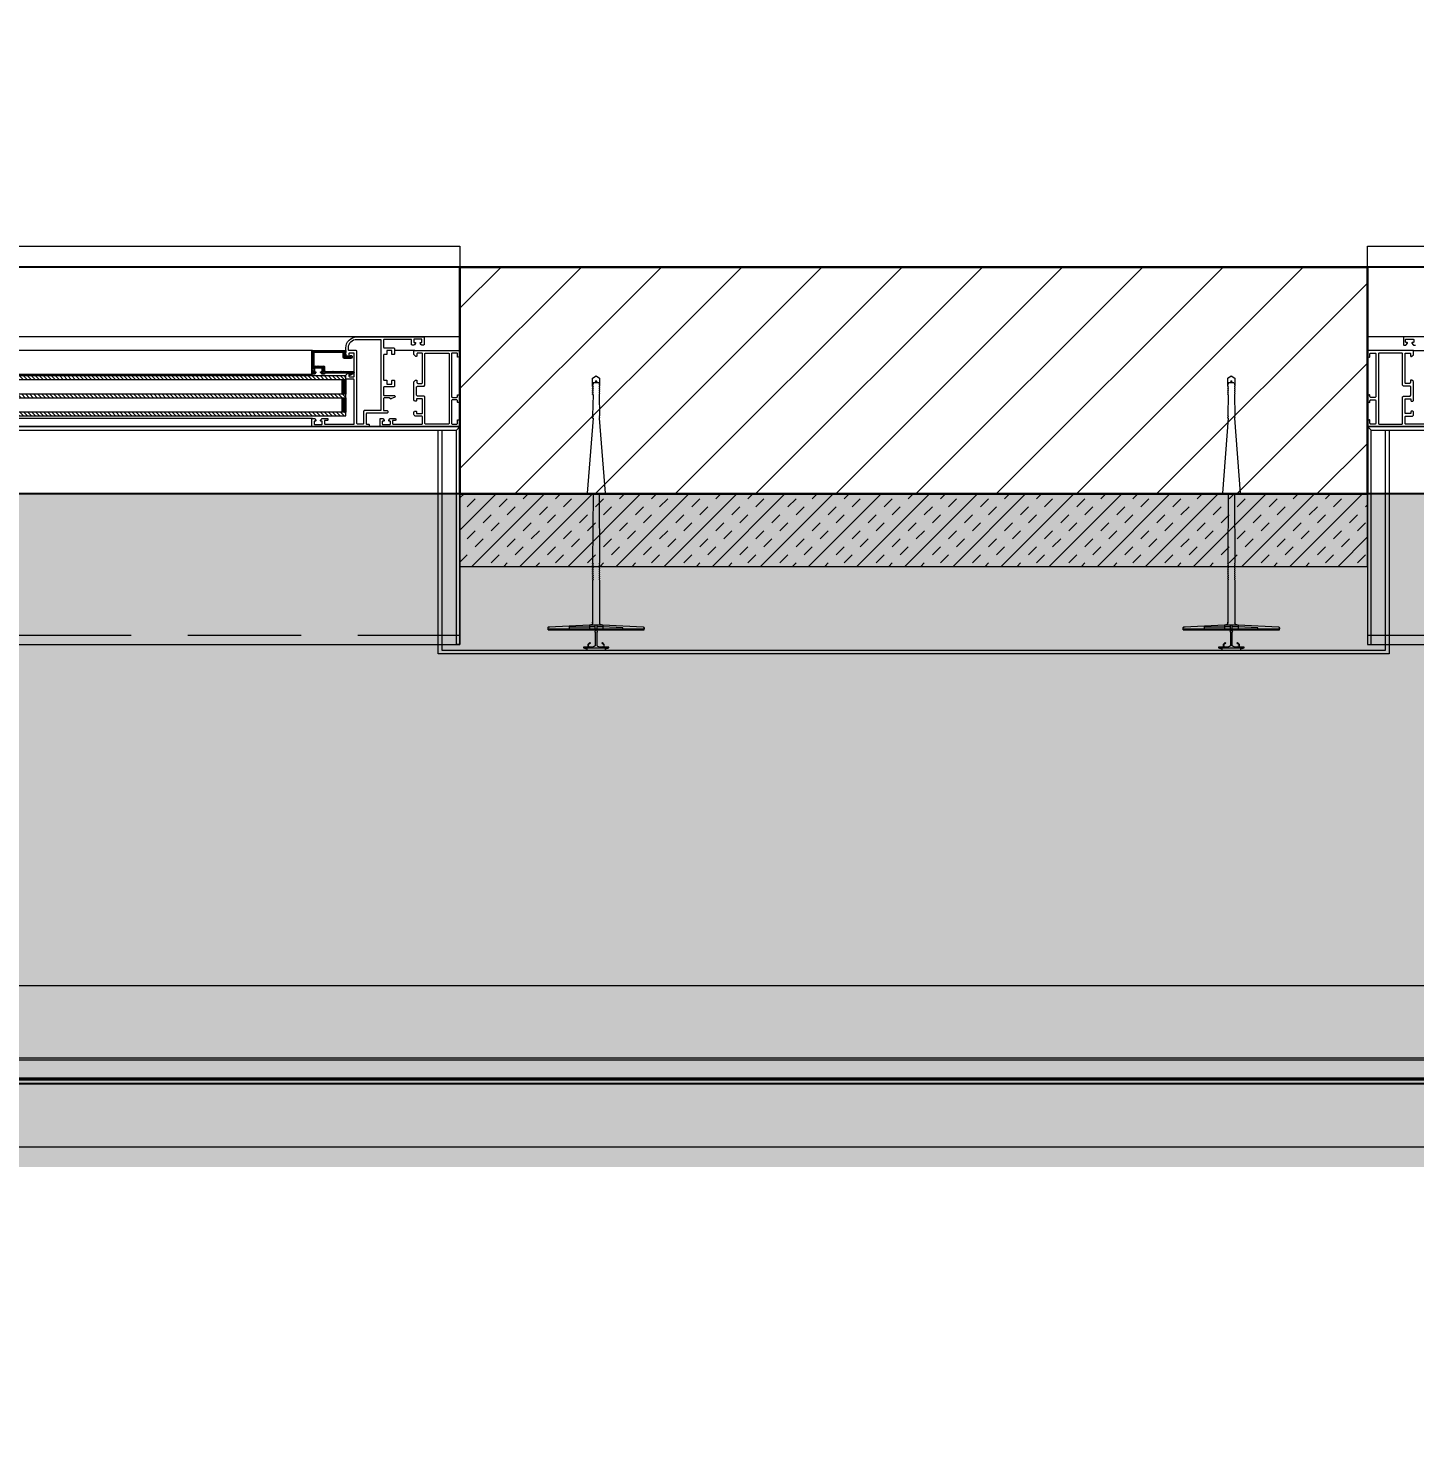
# Model space of a CAD drawing. Header units: centimetres. Extents: x 86156 to 91557, y -55119 to -48172.
# Drawn here: x 88506.2 to 88659, y -54292.6 to -54136.1 of the extents above; entities that cross this region are included whole.
import ezdxf

# ---------------------------------------------------------------- set-up
doc = ezdxf.new("R2010")
doc.units = ezdxf.units.CM
doc.header["$LTSCALE"] = 50
doc.header["$MEASUREMENT"] = 0
for name, pattern in [('AUSGEZOGEN', [0]), ('CACHE', [0.375, 0.25, -0.125]), ('CACHE2', [4.7625, 3.175, -1.5875]), ('CORNER', [20, 0, -20])]:
    doc.linetypes.add(name, pattern=pattern)
doc.layers.get('0').update_dxf_attribs({"color": 8})
for name, color, linetype, lineweight in [('BETON HACHURE', 253, 'Continuous', 13), ('ISOLATION', 252, 'Continuous', 0), ('MACONNERIE COUPE', 7, 'Continuous', 30), ('MACONNERIE HACHURE', 253, 'Continuous', 13), ('mobilimi', 8, 'Continuous', 9), ('WD_Corner', 154, 'Continuous', 5), ('WD_Dowel', 154, 'Continuous', 5), ('WD_Text_Legende', 154, 'AUSGEZOGEN', 5), ('WINDOWS', 21, 'Continuous', 5)]:
    doc.layers.add(name, color=color, linetype=linetype, lineweight=lineweight)
doc.layers.add('BORD', color=5, linetype='Continuous')
doc.layers.add('COTE 50ème', color=1, linetype='Continuous')
doc.layers.add('FMULT', color=150, linetype='Continuous', plot=False)
doc.layers.add('HYPALON', color=7, linetype='Continuous', true_color=0xffaa00)
doc.layers.add('WD_Assist1', color=6, linetype='CORNER', lineweight=0, plot=False)
doc.styles.add('RS_TXT_50', font='arial.ttf', dxfattribs={"height": 12.5})
doc.dimstyles.new('RS_50CM_LINEAIRE', dxfattribs={"dimscale": 5, "dimtxt": 12.5, "dimasz": 1.5, "dimexe": 1, "dimexo": 2.5, "dimgap": 1, "dimtad": 1, "dimdec": 1, "dimrnd": 0.5, "dimdsep": 46, "dimtxsty": 'RS_TXT_50', "dimblk1": 'ARCHTICK', "dimblk2": 'ARCHTICK', "dimsah": 1, "dimcen": 2.5, "dimdle": 1, "dimclrt": 4, "dimadec": 0, "dimazin": 2, "dimtfac": 1, "dimtdec": 1, "dimtix": 1, "dimtmove": 2, "dimatfit": 3, "dimfxl": 1, "dimtolj": 1, "dimtzin": 0, "dimarcsym": 0})

# ---------------------------------------------------------------- blocks, each defined once
blk = doc.blocks.new('DRITARE POS 2')
at = {"layer": 'WINDOWS', "transparency": 33554559}
h = blk.add_hatch(dxfattribs=at)
h.set_pattern_fill('ANSI31', color=256, angle=450)
h.set_pattern_definition([(135, (-46708.71279, -43842.46996), (-0.08838834765, -0.08838834765), [])])
h.paths.add_polyline_path([(-1.74, -12.58), (-1.74, -12.64), (-2.09, -12.64, -0.414214), (-2.15, -12.58), (-2.15, -12.21, -0.247394), (-2.13, -12.16, 1.657435), (-2.37, -12.03), (-2.37, -12.77, 0.414214), (-2.28, -12.86), (-1.81, -12.86, -0.414214), (-1.72, -12.95), (-1.72, -16, -0.414214), (-1.81, -16.09), (-3.16, -16.09, -0.414214), (-3.22, -16.03), (-3.22, -15.03, 0.414214), (-3.31, -14.93), (-3.76, -14.93, -0.414214), (-3.82, -14.88), (-3.82, -11.74, 0.737396), (-3.99, -11.69), (-4.23, -12.04, 0.603122), (-4.15, -12.19), (-4.08, -12.19, -0.414214), (-4.02, -12.25), (-4.02, -14.93), (-4.06, -14.93, 0.414214), (-4.12, -14.99), (-4.12, -15.19, 0.250765), (-4.09, -15.24), (-3.92, -15.37, 0.599022), (-3.84, -15.33), (-3.84, -15.25, -0.414214), (-3.78, -15.19), (-3.52, -15.19, -0.414214), (-3.46, -15.25), (-3.46, -16, -0.414214), (-3.52, -16.05), (-3.78, -16.05, -0.414214), (-3.84, -16), (-3.84, -15.92, 0.599022), (-3.92, -15.88), (-4.09, -16.01, 0.250765), (-4.12, -16.05), (-4.12, -16.26, 0.414214), (-4.06, -16.31), (-1.55, -16.31, 0.414214), (-1.5, -16.26), (-1.5, -12.64), (-1.5, -12.58)])
at = {"layer": 'WINDOWS'}
h = blk.add_hatch(dxfattribs=at)
h.set_pattern_fill('ANSI31', color=140, scale=2.5, angle=450)
h.set_pattern_definition([(135, (-46708.9128, -43852.52553), (-0.2209708691, -0.2209708691), [])])
h.paths.add_polyline_path([(-8.71, -80.01), (-8.71, -12.58), (-8.31, -12.58), (-8.31, -80.01)])
h.paths.add_polyline_path([(-6.71, -80.01), (-6.71, -12.58), (-6.31, -12.58), (-6.31, -80.01)])
h.paths.add_polyline_path([(-4.71, -80.02), (-4.71, -12.58), (-4.31, -12.58), (-4.31, -80.02)])
at = {"layer": 'WINDOWS', "transparency": 33554559}
h = blk.add_hatch(dxfattribs=at)
h.set_pattern_fill('ANSI31', color=140, angle=450)
h.set_pattern_definition([(135, (-46708.90849, -43835.52553), (-0.08838834765, -0.08838834765), [])])
h.paths.add_polyline_path([(-6.71, -12.58), (-8.31, -12.58), (-8.31, -12.98), (-6.71, -12.98)])
h.paths.add_polyline_path([(-4.71, -12.58), (-6.31, -12.58), (-6.31, -12.98), (-4.71, -12.98)])
h.paths.add_polyline_path([(-6.71, -79.61), (-8.31, -79.61), (-8.31, -80.01), (-6.71, -80.01)])
h.paths.add_polyline_path([(-4.71, -79.61), (-6.31, -79.61), (-6.31, -80.01), (-4.71, -80.01)])
at = {"layer": 'WINDOWS', "color": 165, "linetype": 'CACHE'}
blk.add_line((-32.9, -180), (-32.9, 0), dxfattribs=at)
at = {"layer": 'WINDOWS'}
for p, q in [((-1.5, -4.97), (-1.5, -7.22)), ((-9.9, -8.75), (-9.9, -10.08)), ((-0.01, -11.48), (0, -81.19)), ((-9.89, -16.28), (-9.89, -76.34)), ((-9, -16.26), (-9, -76.34)), ((-4.11, -76.33), (-4.12, -16.26)), ((-1.5, -16.26), (-1.49, -76.33)), ((-1.5, -175.01), (-1.5, -172.75))]:
    blk.add_line(p, q, dxfattribs=at)
at = {"layer": 'WINDOWS', "color": 165}
for points in [[(-9.9, 0), (-9.9, -180), (-33.9, -180), (-33.9, 0)], [(-9.9, 0), (-33.9, 0), (-33.9, -0.4), (-10.3, -0.4)], [(-10.3, -179.6), (-10.3, -0.4), (-9.9, 0), (-9.9, -180)], [(0, 0), (0, -180), (10, -180), (10, 0)], [(-9.9, -180), (-33.9, -180), (-33.9, -179.6), (-10.3, -179.6)]]:
    blk.add_lwpolyline(points, close=True, dxfattribs=at)
at = {"layer": 'WINDOWS'}
for points in [[(-7.08, -5), (-7.02, -5.06, 0.198912), (-6.98, -5.08), (-4.97, -5.08, 0.198912), (-4.93, -5.06), (-4.78, -4.91, 0.198912), (-4.76, -4.87), (-4.76, -4.8, 0.414214), (-4.82, -4.74), (-5.01, -4.74, -0.340481), (-5.14, -4.65), (-5.14, -4.24, -0.414214), (-5.04, -4.14), (-1.87, -4.14, -0.414214), (-1.78, -4.24), (-1.78, -4.65, -0.414214), (-1.87, -4.74), (-2.09, -4.74, 0.414214), (-2.15, -4.8), (-2.15, -4.87, 0.198912), (-2.13, -4.91), (-1.98, -5.06, 0.198912), (-1.94, -5.08), (-1.55, -5.08, 0.414214), (-1.5, -5.02), (-1.5, -0.06, 0.414214), (-1.55, 0), (-2.13, 0, 0.322823), (-2.19, -0.04), (-2.24, -0.21, 0.511918), (-2.19, -0.28), (-1.87, -0.28, -0.414214), (-1.78, -0.37), (-1.78, -0.84, -0.414214), (-1.87, -0.93), (-6.57, -0.93, -0.414214), (-6.67, -0.84), (-6.67, -0.37, -0.414214), (-6.57, -0.28), (-6.44, -0.28, 0.511918), (-6.39, -0.21), (-6.45, -0.04, 0.322823), (-6.5, 0), (-7.12, 0, 0.322823), (-7.17, -0.04), (-7.23, -0.21, 0.511918), (-7.17, -0.28), (-7.04, -0.28, -0.414214), (-6.95, -0.37), (-6.95, -0.84, -0.414214), (-7.04, -0.93), (-9.52, -0.93, -0.414214), (-9.62, -0.84), (-9.62, -0.37, -0.414214), (-9.52, -0.28), (-9.21, -0.28, 0.511918), (-9.15, -0.21), (-9.21, -0.04, 0.322823), (-9.26, 0), (-9.84, 0, 0.414214), (-9.9, -0.06), (-9.9, -8.75, 0.414214), (-9.84, -8.81), (-9.06, -8.81, 0.414214), (-9, -8.75), (-9, -8.51, 0.250765), (-9.03, -8.47), (-9.19, -8.35, 0.599022), (-9.28, -8.4), (-9.28, -8.51, -0.414214), (-9.34, -8.57), (-9.6, -8.57, -0.414214), (-9.65, -8.51), (-9.65, -7.73, -0.414214), (-9.6, -7.67), (-9.34, -7.67, -0.414214), (-9.28, -7.73), (-9.28, -7.8, 0.599022), (-9.19, -7.85), (-9.03, -7.74, 0.250765), (-9, -7.69), (-9, -7.16, 1), (-9.21, -7.16), (-9.21, -7.37, -0.414214), (-9.26, -7.43), (-9.56, -7.43, -0.414214), (-9.62, -7.37), (-9.62, -4.2, -0.414214), (-9.56, -4.14), (-8.83, -4.14, -0.414214), (-8.74, -4.24), (-8.74, -4.89, 0.414214), (-8.55, -5.08), (-8.3, -5.08, 0.198912), (-8.26, -5.06), (-8.2, -5, 0.198912), (-8.18, -4.96), (-8.18, -4.85, 0.414214), (-8.24, -4.8), (-8.4, -4.8, -0.414214), (-8.46, -4.74), (-8.46, -4.24, -0.414214), (-8.37, -4.14), (-6.91, -4.14, -0.414214), (-6.82, -4.24), (-6.82, -4.74, -0.414214), (-6.87, -4.8), (-7.04, -4.8, 0.414214), (-7.1, -4.85), (-7.1, -4.96, 0.198912)], [(0, -4.01, 0.414214), (-0.06, -3.96), (-0.84, -3.96, 0.414214), (-0.9, -4.01), (-0.9, -4.22, 0.250765), (-0.88, -4.27), (-0.71, -4.4, 0.599022), (-0.62, -4.35), (-0.62, -4.26, -0.414214), (-0.56, -4.2), (-0.3, -4.2, -0.414214), (-0.25, -4.26), (-0.25, -5.04, -0.414214), (-0.3, -5.1), (-0.56, -5.1, -0.414214), (-0.62, -5.04), (-0.62, -4.95, 0.599022), (-0.71, -4.9), (-0.88, -5.03, 0.250765), (-0.9, -5.08), (-0.9, -5.28, 0.414214), (-0.84, -5.34), (-0.34, -5.34, -0.414214), (-0.28, -5.39), (-0.28, -8.34, -0.414214), (-0.38, -8.44), (-1.12, -8.44, -0.414214), (-1.22, -8.34), (-1.22, -7.32, 0.414214), (-1.31, -7.22), (-1.87, -7.22, 0.414214), (-1.96, -7.32), (-1.96, -7.45, 0.414214), (-1.91, -7.5), (-1.55, -7.5, -0.414214), (-1.5, -7.56), (-1.5, -8.01, -0.414214), (-1.55, -8.06), (-1.91, -8.06, 0.414214), (-1.96, -8.12), (-1.96, -8.38, -0.414214), (-2.02, -8.44), (-4.71, -8.44, -0.414214), (-4.76, -8.38), (-4.76, -8.12, 0.414214), (-4.82, -8.06), (-5.17, -8.06, -0.414214), (-5.23, -8.01), (-5.23, -7.56, -0.414214), (-5.17, -7.5), (-4.82, -7.5, 0.414214), (-4.76, -7.45), (-4.76, -7.32, 0.414214), (-4.86, -7.22), (-5.42, -7.22, 0.414214), (-5.51, -7.32), (-5.51, -8.34, -0.414214), (-5.6, -8.44), (-6.39, -8.44, -0.414214), (-6.48, -8.34), (-6.48, -7.22, 0.809546), (-6.66, -7.19), (-6.85, -7.61, 0.543142), (-6.8, -7.69, -0.414214), (-6.74, -7.75), (-6.74, -8.34, -0.414214), (-6.84, -8.44), (-8.07, -8.44, -0.414214), (-8.12, -8.38), (-8.12, -8.03, 0.414214), (-8.18, -7.97), (-8.35, -7.97, 0.414214), (-8.4, -8.03), (-8.4, -10.25, -0.414214), (-8.5, -10.34), (-9.56, -10.34, -0.414214), (-9.62, -10.29), (-9.62, -10.08, 0.414214), (-9.67, -10.02), (-9.84, -10.02, 0.414214), (-9.9, -10.08), (-9.9, -16.26, 0.414214), (-9.84, -16.31), (-9.06, -16.31, 0.414214), (-9, -16.26), (-9, -16.05, 0.250765), (-9.03, -16.01), (-9.19, -15.88, 0.599022), (-9.28, -15.92), (-9.28, -16.02, -0.414214), (-9.34, -16.07), (-9.6, -16.07, -0.414214), (-9.65, -16.02), (-9.65, -15.23, -0.414214), (-9.6, -15.18), (-9.34, -15.18, -0.414214), (-9.28, -15.23), (-9.28, -15.33, 0.599022), (-9.19, -15.37), (-9.03, -15.24, 0.250765), (-9, -15.19), (-9, -14.62, 0.414214), (-9.06, -14.56), (-9.15, -14.56, 0.414214), (-9.21, -14.62), (-9.21, -14.88, -0.414214), (-9.26, -14.93), (-9.56, -14.93, -0.414214), (-9.62, -14.88), (-9.62, -11.7, -0.414214), (-9.56, -11.65), (-4.73, -11.65, -0.414214), (-4.68, -11.7), (-4.68, -12.53, 0.414214), (-4.62, -12.58), (-4.23, -12.58, 0.198912), (-4.19, -12.56), (-4.04, -12.41, 0.198912), (-4.02, -12.37), (-4.02, -12.3, 0.414214), (-4.08, -12.25), (-4.3, -12.25, -0.414214), (-4.4, -12.15), (-4.4, -11.74, -0.414214), (-4.3, -11.65), (-1.87, -11.65, -0.414214), (-1.78, -11.74), (-1.78, -12.15, -0.414214), (-1.87, -12.25), (-2.09, -12.25, 0.414214), (-2.15, -12.3), (-2.15, -12.37, 0.198912), (-2.13, -12.41), (-1.98, -12.56, 0.198912), (-1.94, -12.58), (-1.22, -12.58, 0.414214), (0, -11.37)], [(-1.5, -12.21, 0.414214), (-1.4, -12.3), (-1.18, -12.3), (-1.18, -12.3, 0.414214), (-0.28, -11.37), (-0.28, -8.77, 0.414214), (-0.34, -8.72), (-8.07, -8.72, 0.414214), (-8.12, -8.77), (-8.12, -10.53, -0.414214), (-8.22, -10.62), (-9.52, -10.62, 0.414214), (-9.62, -10.71), (-9.62, -11.27, 0.414214), (-9.52, -11.37), (-1.59, -11.37, -0.414214), (-1.5, -11.46)], [(-1.74, -12.64), (-2.09, -12.64, -0.414214), (-2.15, -12.58), (-2.15, -12.21, -0.247394), (-2.13, -12.16, 1.657435), (-2.37, -12.03), (-2.37, -12.77, 0.414214), (-2.28, -12.86), (-1.81, -12.86, -0.414214), (-1.72, -12.95), (-1.72, -16, -0.414214), (-1.81, -16.09), (-3.16, -16.09, -0.414214), (-3.22, -16.03), (-3.22, -15.03, 0.414214), (-3.31, -14.93), (-3.76, -14.93, -0.414214), (-3.82, -14.88), (-3.82, -11.74, 0.737396), (-3.99, -11.69), (-4.23, -12.04, 0.603122), (-4.15, -12.19), (-4.08, -12.19, -0.414214), (-4.02, -12.25), (-4.02, -14.93), (-4.06, -14.93, 0.414214), (-4.12, -14.99), (-4.12, -15.19, 0.250765), (-4.09, -15.24), (-3.92, -15.37, 0.599022), (-3.84, -15.33), (-3.84, -15.25, -0.414214), (-3.78, -15.19), (-3.52, -15.19, -0.414214), (-3.46, -15.25), (-3.46, -16, -0.414214), (-3.52, -16.05), (-3.78, -16.05, -0.414214), (-3.84, -16), (-3.84, -15.92, 0.599022), (-3.92, -15.88), (-4.09, -16.01, 0.250765), (-4.12, -16.05), (-4.12, -16.26, 0.414214), (-4.06, -16.31), (-1.55, -16.31, 0.414214), (-1.5, -16.26), (-1.5, -12.64), (-1.5, -12.58), (-1.74, -12.58)]]:
    blk.add_lwpolyline(points, format="xyb", close=True, dxfattribs=at)
for points in [[(-9.9, -180), (-9.9, 0), (0, 0), (0, -180)], [(-1.78, -1.27), (-1.83, -1.21), (-9.56, -1.21), (-9.62, -1.27), (-9.62, -3.81), (-9.56, -3.86), (-6.63, -3.86), (-6.54, -3.96), (-6.54, -4.7), (-6.44, -4.8), (-5.51, -4.8), (-5.42, -4.7), (-5.42, -3.96), (-5.32, -3.86), (-1.83, -3.86), (-1.78, -3.81)], [(-1.78, -178.73), (-1.83, -178.79), (-9.56, -178.79), (-9.62, -178.73), (-9.62, -176.19), (-9.56, -176.14), (-6.63, -176.14), (-6.54, -176.04), (-6.54, -175.3), (-6.44, -175.2), (-5.51, -175.2), (-5.42, -175.3), (-5.42, -176.04), (-5.32, -176.14), (-1.83, -176.14), (-1.78, -176.19)]]:
    blk.add_lwpolyline(points, close=True, dxfattribs=at)
at = {"layer": 'WINDOWS', "color": 140}
for points in [[(-8.71, -80.01), (-8.71, -12.58), (-8.31, -12.58), (-8.31, -80.01)], [(-6.71, -12.58), (-8.31, -12.58), (-8.31, -12.98), (-6.71, -12.98)], [(-6.71, -80.01), (-6.71, -12.58), (-6.31, -12.58), (-6.31, -80.01)], [(-4.71, -12.58), (-6.31, -12.58), (-6.31, -12.98), (-4.71, -12.98)], [(-4.71, -80.02), (-4.71, -12.58), (-4.31, -12.58), (-4.31, -80.02)]]:
    blk.add_lwpolyline(points, close=True, dxfattribs=at)
at = {"layer": 'WINDOWS'}
for points in [[(0, -168.63), (0, -175.99, -0.414214), (-0.06, -176.04), (-0.84, -176.04, -0.414214), (-0.9, -175.99), (-0.9, -175.78, -0.250765), (-0.88, -175.73), (-0.71, -175.6, -0.599022), (-0.62, -175.65), (-0.62, -175.74, 0.414214), (-0.56, -175.8), (-0.3, -175.8, 0.414214), (-0.25, -175.74), (-0.25, -174.96, 0.414214), (-0.3, -174.9), (-0.56, -174.9, 0.414214), (-0.62, -174.96), (-0.62, -175.05, -0.599022), (-0.71, -175.1), (-0.88, -174.97, -0.250765), (-0.9, -174.92), (-0.9, -174.72, -0.414214)], [(-9.62, -172.63), (-9.62, -175.8, 0.414214), (-9.56, -175.86), (-8.83, -175.86, 0.414214), (-8.74, -175.76), (-8.74, -175.11, -0.414214), (-8.55, -174.92), (-8.3, -174.92, -0.198912), (-8.26, -174.94), (-8.2, -175, -0.198912), (-8.18, -175.04), (-8.18, -175.15, -0.414214), (-8.24, -175.2), (-8.4, -175.2, 0.414214), (-8.46, -175.26), (-8.46, -175.76, 0.414214), (-8.37, -175.86), (-6.91, -175.86, 0.414214), (-6.82, -175.76), (-6.82, -175.26, 0.414214), (-6.87, -175.2), (-7.04, -175.2, -0.414214), (-7.1, -175.15), (-7.1, -175.04, -0.198912), (-7.08, -175), (-7.02, -174.94, -0.198912), (-6.98, -174.92), (-4.97, -174.92, -0.198912), (-4.93, -174.94), (-4.78, -175.09, -0.198912), (-4.76, -175.13), (-4.76, -175.2, -0.414214), (-4.82, -175.26), (-5.01, -175.26, 0.340481), (-5.14, -175.35), (-5.14, -175.76, 0.414214), (-5.04, -175.86), (-1.87, -175.86, 0.414214), (-1.78, -175.76), (-1.78, -175.35, 0.414214), (-1.87, -175.26), (-2.09, -175.26, -0.414214), (-2.15, -175.2), (-2.15, -175.13, -0.198912), (-2.13, -175.09), (-1.98, -174.94, -0.198912), (-1.94, -174.92), (-1.55, -174.92, -0.414214), (-1.5, -174.98), (-1.5, -179.94, -0.414214), (-1.55, -180), (-2.13, -180, -0.322823), (-2.19, -179.96), (-2.24, -179.79, -0.511918), (-2.19, -179.72), (-1.87, -179.72, 0.414214), (-1.78, -179.63), (-1.78, -179.16, 0.414214), (-1.87, -179.07), (-6.57, -179.07, 0.414214), (-6.67, -179.16), (-6.67, -179.63, 0.414214), (-6.57, -179.72), (-6.44, -179.72, -0.511918), (-6.39, -179.79), (-6.45, -179.96, -0.322823), (-6.5, -180), (-7.12, -180, -0.322823), (-7.17, -179.96), (-7.23, -179.79, -0.511918), (-7.17, -179.72), (-7.04, -179.72, 0.414214), (-6.95, -179.63), (-6.95, -179.16, 0.414214), (-7.04, -179.07), (-9.52, -179.07, 0.414214), (-9.62, -179.16), (-9.62, -179.63, 0.414214), (-9.52, -179.72), (-9.21, -179.72, -0.511918), (-9.15, -179.79), (-9.21, -179.96, -0.322823), (-9.26, -180), (-9.84, -180, -0.414214), (-9.9, -179.94), (-9.9, -171.25, -0.414214)]]:
    blk.add_lwpolyline(points, format="xyb", dxfattribs=at)
blk = doc.blocks.new('ankeri')
at = {"layer": 'WD_Assist1'}
for p, q in [((-2.32, 5.2), (-2.54, 0.59)), ((-2.22, 5.3), (-2.32, 5.2)), ((-2, 5.3), (-2.22, 5.3)), ((-2, -5.3), (-2, 5.3)), ((-29.75, 0.39), (-30, 0)), ((-30, 0), (-29.75, -0.39)), ((-2.76, 0.39), (-29.75, 0.39)), ((-2.54, 0.59), (-2.76, 0.39)), ((-29.75, -0.39), (-2.76, -0.39)), ((-2.76, -0.39), (-2.54, -0.59)), ((-2.54, -0.59), (-2.32, -5.2)), ((-2.32, -5.2), (-2.22, -5.3)), ((-2.22, -5.3), (-2, -5.3))]:
    blk.add_line(p, q, dxfattribs=at)
at = {"layer": 'WD_Corner', "lineweight": 5}
blk.add_lwpolyline([(-2, 0.1), (-1.85, 0.1, -1), (-1.75, 0.1), (-0.25, 0.1, 0.185242), (-0.1, 0.55), (-0.1, 0.72), (-0.15, 0.73), (-0.15, 0.74), (-0.1, 0.75), (-0.1, 0.85), (-0.3, 0.85), (-0.3, 0.8), (-0.32, 0.8), (-0.33, 0.85), (-0.38, 0.85), (-0.5, 0.73), (-0.47, 0.68), (-0.48, 0.68), (-0.53, 0.7), (-0.54, 0.69), (-0.51, 0.65), (-0.54, 0.62), (-0.61, 0.69), (-0.4, 0.9), (-0.1, 0.9), (-0.1, 1.4), (0, 1.4), (0.05, 1.2), (0, 1.2), (0.05, 1.1), (0, 1.1), (0.25, 1), (0, 1), (0, -1), (0.25, -1), (0, -1.1), (0.05, -1.1), (0, -1.2), (0.05, -1.2), (0, -1.4), (-0.1, -1.4), (-0.1, -0.9), (-0.4, -0.9), (-0.61, -0.69), (-0.54, -0.62), (-0.51, -0.65), (-0.54, -0.69), (-0.53, -0.7), (-0.48, -0.68), (-0.47, -0.68), (-0.5, -0.73), (-0.38, -0.85), (-0.33, -0.85), (-0.32, -0.8), (-0.3, -0.8), (-0.3, -0.85), (-0.1, -0.85), (-0.1, -0.75), (-0.15, -0.74), (-0.15, -0.73), (-0.1, -0.72), (-0.1, -0.55, 0.185242), (-0.25, -0.1), (-1.75, -0.1, -1), (-1.85, -0.1), (-2, -0.1)], format="xyb", close=True, dxfattribs=at)
at = {"layer": 'WD_Dowel'}
for p, q in [((-2.32, 5.2), (-2.54, 0.74)), ((-2, 5.3), (-2.22, 5.3)), ((-2.11, 5.3), (-2.11, -5.3)), ((-2, 5.3), (-2, -5.3)), ((-2.11, 2.94), (-2.32, 2.94)), ((-2.32, 2.94), (-2.32, 0.74)), ((-29.75, 0.39), (-30, 0)), ((-30, 0), (-29.75, -0.39)), ((-28.88, 0.39), (-29.75, 0.39)), ((-29.47, 0.05), (-29.25, 0.09)), ((-29.47, 0.05), (-29.47, -0.05)), ((-29.25, 0.29), (-29.04, 0.37)), ((-29.25, 0.29), (-29.25, -0.29)), ((-28.88, 0.39), (-29.04, 0.34)), ((-29.04, 0.34), (-29.04, 0.37)), ((-28.82, 0.39), (-28.88, 0.39)), ((-28.82, 0.39), (-28.82, 0.34)), ((-28.82, 0.34), (-28.66, 0.39)), ((-28.61, 0.39), (-28.66, 0.39)), ((-28.61, 0.39), (-28.66, 0.39)), ((-28.61, 0.39), (-28.61, 0.34)), ((-28.61, 0.34), (-28.44, 0.39)), ((-28.39, 0.39), (-28.44, 0.39)), ((-28.39, 0.39), (-28.39, 0.34)), ((-28.39, 0.34), (-28.23, 0.39)), ((-28.17, 0.39), (-28.23, 0.39)), ((-28.17, 0.39), (-28.17, 0.34)), ((-28.17, 0.34), (-28.01, 0.39)), ((-27.96, 0.39), (-28.01, 0.39)), ((-27.96, 0.39), (-27.96, 0.34)), ((-27.96, 0.34), (-25.61, 0.39)), ((-25.56, 0.39), (-25.61, 0.39)), ((-25.56, 0.39), (-25.56, 0.34)), ((-25.56, 0.34), (-25.4, 0.39)), ((-25.34, 0.39), (-25.4, 0.39)), ((-25.34, 0.34), (-17.05, 0.99)), ((-25.34, 0.39), (-25.34, 0.34)), ((-17, 0.99), (-17.05, 0.99)), ((-17, 0.99), (-17, 0.34)), ((-17, 0.34), (-9.36, 0.39)), ((-9.3, 0.39), (-9.36, 0.39)), ((-9.3, 0.39), (-9.3, 0.34)), ((-9.3, 0.34), (-9.14, 0.39)), ((-9.09, 0.39), (-9.14, 0.39)), ((-9.09, 0.39), (-9.09, 0.34)), ((-9.09, 0.34), (-8.93, 0.39)), ((-8.87, 0.39), (-8.93, 0.39)), ((-8.87, 0.39), (-8.87, 0.34)), ((-8.87, 0.34), (-8.71, 0.39)), ((-8.66, 0.39), (-8.71, 0.39)), ((-8.66, 0.39), (-8.66, 0.34)), ((-8.66, 0.34), (-8.5, 0.39)), ((-8.44, 0.39), (-8.5, 0.39)), ((-8.44, 0.39), (-8.44, 0.34)), ((-8.44, 0.34), (-8.28, 0.39)), ((-8.23, 0.39), (-8.28, 0.39)), ((-8.23, 0.39), (-8.23, 0.34)), ((-8.23, 0.34), (-8.06, 0.39)), ((-8.01, 0.39), (-8.06, 0.39)), ((-8.01, 0.39), (-8.01, 0.34)), ((-8.01, 0.34), (-7.85, 0.39)), ((-7.79, 0.39), (-7.85, 0.39)), ((-7.79, 0.39), (-7.79, 0.34)), ((-7.79, 0.34), (-7.63, 0.39)), ((-7.58, 0.39), (-7.63, 0.39)), ((-7.58, 0.39), (-7.58, 0.34)), ((-7.58, 0.34), (-7.42, 0.39)), ((-7.42, 0.39), (-2.76, 0.39)), ((-2.54, 0.74), (-2.54, -0.74)), ((-2.54, 0.74), (-2.11, 0.74)), ((-2.11, 0.1), (-2.54, 0.1)), ((-2.32, 0.1), (-2.32, 0.74)), ((-29.75, -0.39), (-28.88, -0.39)), ((-29.25, -0.1), (-29.47, -0.05)), ((-29.25, -0.29), (-29.04, -0.37)), ((-29.04, -0.37), (-29.04, -0.34)), ((-29.04, -0.34), (-28.88, -0.39)), ((-28.82, -0.39), (-28.88, -0.39)), ((-28.82, -0.39), (-28.82, -0.34)), ((-28.82, -0.34), (-28.66, -0.39)), ((-28.61, -0.39), (-28.66, -0.39)), ((-28.61, -0.39), (-28.61, -0.34)), ((-28.61, -0.34), (-28.44, -0.39)), ((-28.39, -0.39), (-28.44, -0.39)), ((-28.39, -0.39), (-28.39, -0.34)), ((-28.39, -0.34), (-28.23, -0.39)), ((-28.17, -0.39), (-28.23, -0.39)), ((-28.17, -0.39), (-28.17, -0.34)), ((-28.17, -0.34), (-28.01, -0.39)), ((-27.96, -0.39), (-28.01, -0.39)), ((-27.96, -0.39), (-27.96, -0.34)), ((-27.96, -0.34), (-25.61, -0.39)), ((-25.56, -0.39), (-25.61, -0.39)), ((-25.56, -0.39), (-25.56, -0.34)), ((-25.56, -0.34), (-25.4, -0.39)), ((-25.34, -0.39), (-25.4, -0.39)), ((-25.34, -0.39), (-25.34, -0.34)), ((-25.34, -0.34), (-17.05, -0.99)), ((-17, -0.99), (-17.05, -0.99)), ((-17, -0.99), (-17, -0.34)), ((-17, -0.34), (-9.36, -0.39)), ((-9.3, -0.39), (-9.36, -0.39)), ((-9.3, -0.39), (-9.3, -0.34)), ((-9.3, -0.34), (-9.14, -0.39)), ((-9.09, -0.39), (-9.14, -0.39)), ((-9.09, -0.39), (-9.09, -0.34)), ((-9.09, -0.34), (-8.93, -0.39)), ((-8.87, -0.39), (-8.93, -0.39)), ((-8.87, -0.39), (-8.87, -0.34)), ((-8.87, -0.34), (-8.71, -0.39)), ((-8.66, -0.39), (-8.71, -0.39)), ((-8.66, -0.39), (-8.66, -0.34)), ((-8.66, -0.34), (-8.5, -0.39)), ((-8.44, -0.39), (-8.5, -0.39)), ((-8.44, -0.39), (-8.44, -0.34)), ((-8.44, -0.34), (-8.28, -0.39)), ((-8.23, -0.39), (-8.28, -0.39)), ((-8.23, -0.39), (-8.23, -0.34)), ((-8.23, -0.34), (-8.06, -0.39)), ((-8.01, -0.39), (-8.06, -0.39)), ((-8.01, -0.39), (-8.01, -0.34)), ((-8.01, -0.34), (-7.85, -0.39)), ((-7.79, -0.39), (-7.85, -0.39)), ((-7.79, -0.39), (-7.79, -0.34)), ((-7.79, -0.34), (-7.63, -0.39)), ((-7.58, -0.39), (-7.63, -0.39)), ((-7.58, -0.39), (-7.58, -0.34)), ((-7.58, -0.34), (-7.42, -0.39)), ((-7.42, -0.39), (-2.76, -0.39)), ((-2.11, -0.1), (-2.54, -0.1)), ((-2.54, -0.74), (-2.11, -0.74)), ((-2.54, -0.74), (-2.32, -5.2)), ((-2.32, -0.74), (-2.32, -0.1)), ((-2.22, -2.94), (-2.32, -0.74)), ((-2.11, -2.94), (-2.22, -2.94)), ((-2, -5.3), (-2.22, -5.3))]:
    blk.add_line(p, q, dxfattribs=at)
for centre, major_axis, start_param, end_param in [((-2.22, 5.2), (0.108, 0), 1.570796, 3.141593), ((-2.76, 0.59), (0.216, 0), -1.570795, 0), ((-2.76, -0.59), (-0.216, 0), 3.141593, 4.712389), ((-2.22, -5.2), (0.108, 0), 3.141593, 4.712389)]:
    blk.add_ellipse(centre, major_axis=major_axis, ratio=0.909091, start_param=start_param, end_param=end_param, dxfattribs=at)
blk = doc.blocks.new('_ArchTick')
at = {"color": 0, "linetype": 'ByBlock', "const_width": 0.15}
blk.add_lwpolyline([(-0.5, -0.5), (0.5, 0.5)], dxfattribs=at)
blk = doc.blocks.new('*D1779')
at = {"layer": 'COTE 50ème', "color": 0, "lineweight": -2, "ltscale": 0.5, "transparency": 16777216}
for p, q in [((88289.35, -54264.26), (88289.35, -54445.75)), ((89513.75, -54404.87), (89513.75, -54445.75)), ((89518.75, -54440.75), (88284.35, -54440.75))]:
    blk.add_line(p, q, dxfattribs=at)
at = {"layer": 'Defpoints', "color": 0, "ltscale": 0.5, "transparency": 16777216}
for p in [(88289.35, -54251.76), (89513.75, -54392.37), (88289.35, -54440.75)]:
    blk.add_point(p, dxfattribs=at)
at = {"layer": 'COTE 50ème', "color": 0, "lineweight": -2, "ltscale": 0.5, "transparency": 16777216, "xscale": 7.5, "yscale": 7.5, "zscale": 7.5, "rotation": 180}
blk.add_blockref('_ArchTick', (88289.35, -54440.75), dxfattribs=at)
at = {"layer": 'COTE 50ème', "color": 0, "lineweight": -2, "ltscale": 0.5, "transparency": 16777216, "xscale": 7.5, "yscale": 7.5, "zscale": 7.5}
blk.add_blockref('_ArchTick', (89513.75, -54440.75), dxfattribs=at)
at = {"layer": 'COTE 50ème', "color": 4, "ltscale": 0.5, "transparency": 16777216, "insert": (88901.55, -54429.37), "char_height": 12.5, "attachment_point": 5, "style": 'RS_TXT_50'}
blk.add_mtext('\\A1;1224.5', dxfattribs=at)

msp = doc.modelspace()

# ---------------------------------------------------------------- hatches: boundary and pattern name
at = {"layer": 'BETON HACHURE', "ltscale": 0.5, "transparency": 33554559}
h = msp.add_hatch(color=256, dxfattribs=at)
h.dxf.hatch_style = 1
h.paths.add_polyline_path([(89857.95, -49968.55), (89601.54, -49712.14), (89017.58, -49863.16), (88999.75, -49863.16), (88314.75, -49713.17), (88293.27, -49713.16), (87031.8, -49846.89), (86857.57, -50021.45), (86757.23, -51272.48), (86839.4, -52045.38), (86669.47, -52571.17), (86746.67, -53900.72), (86983.5, -54130.12), (88279.55, -54131.55), (88279.55, -54261.56), (89504.55, -54261.56), (89504.55, -54401.56), (90492.95, -54401.56), (90492.95, -51921.06), (89857.95, -51772.6)])
h.paths.add_polyline_path([(89837.95, -51788.46), (90472.95, -51936.92), (90472.95, -54381.56), (89524.55, -54381.56), (89524.55, -54241.56), (88299.55, -54241.56), (88299.55, -54111.57), (86991.6, -54110.13), (86766.18, -53891.78), (86689.65, -52573.76), (86859.73, -52047.49), (86777.31, -51272.22), (86876.91, -50030.38), (87040.95, -49866.03), (88294.32, -49733.16), (88312.58, -49733.17), (88997.58, -49883.16), (89020.13, -49883.16), (89595.48, -49734.36), (89837.95, -49976.84)], flags=16)
at = {"layer": 'ISOLATION', "transparency": 33554687}
h = msp.add_hatch(dxfattribs=at)
h.set_pattern_fill('INSUL', color=256, scale=10, angle=45)
h.set_pattern_definition([(45, (-1034.999, 6600.286), (-2.65165043, 2.65165043), []), (45, (-1035.8827, 6601.17), (-2.65165043, 2.65165043), [1.25, -1.25]), (45, (-1036.7666, 6602.0538), (-2.65165043, 2.65165043), [1.25, -1.25])])
h.paths.add_polyline_path([(88553.76, -54195.36), (88653.76, -54195.36), (88653.76, -54187.36), (88553.76, -54187.36)])
at = {"layer": 'MACONNERIE HACHURE'}
h = msp.add_hatch(dxfattribs=at)
h.set_pattern_fill('ANSI31', color=256, scale=50, style=0)
h.paths.add_polyline_path([(87758.76, -52955.37), (87778.76, -52955.37), (87778.76, -52947.37), (87758.76, -52947.37)])
h.paths.add_polyline_path([(88286.04, -52214.87), (88333.76, -52214.87), (88333.76, -52217.37), (88286.04, -52217.37)])
h.paths.add_polyline_path([(88508.76, -52214.87), (88511.26, -52214.87), (88511.26, -52217.37), (88508.76, -52217.37)], flags=17)
h.paths.add_polyline_path([(88732.51, -52214.87), (88735.01, -52214.87), (88735.01, -52217.37), (88732.51, -52217.37)], flags=17)
h.paths.add_polyline_path([(89529.77, -52445.36), (89529.77, -52457.35), (89443.76, -52457.37), (89443.76, -52445.36)])
h.paths.add_polyline_path([(89053.75, -52176.06), (89123.76, -52176.06), (89123.76, -52181.06), (89053.75, -52181.06)])
h.paths.add_polyline_path([(89053.75, -52241.87), (89123.76, -52241.87), (89123.76, -52246.87), (89053.75, -52246.87)])
h.paths.add_polyline_path([(89053.75, -52321.87), (89123.76, -52321.87), (89123.76, -52326.87), (89053.75, -52326.87)], flags=17)
h.paths.add_polyline_path([(88422.51, -52214.87), (88422.51, -52217.37), (88428.76, -52217.37), (88428.76, -52214.87), (88425.01, -52214.87), (88425.01, -52082.37), (88422.51, -52082.37)], flags=17)
h.paths.add_polyline_path([(88425.01, -52217.37), (88420.01, -52217.37), (88420.01, -52214.87), (88422.51, -52214.87), (88422.51, -52082.37), (88425.01, -52082.37)], flags=17)
h.paths.add_polyline_path([(88333.76, -52214.87), (88333.76, -52217.37), (88340.01, -52217.37), (88340.01, -52214.87), (88336.26, -52214.87), (88336.26, -52082.37), (88333.76, -52082.37)], flags=16)
h.paths.add_polyline_path([(88336.26, -52217.37), (88331.26, -52217.37), (88331.26, -52214.87), (88333.76, -52214.87), (88333.76, -52082.37), (88336.26, -52082.37)])
h.paths.add_polyline_path([(88821.26, -52214.87), (88821.26, -52217.37), (88815.01, -52217.37), (88815.01, -52214.87), (88818.76, -52214.87), (88818.76, -52082.37), (88821.26, -52082.37)], flags=17)
h.paths.add_polyline_path([(88818.76, -52217.37), (88823.76, -52217.37), (88823.76, -52214.87), (88821.26, -52214.87), (88821.26, -52082.37), (88818.76, -52082.37)], flags=17)
h.paths.add_polyline_path([(88910.01, -52214.87), (88910.01, -52217.37), (88903.76, -52217.37), (88903.76, -52214.87), (88907.51, -52214.87), (88907.51, -52082.37), (88910.01, -52082.37)], flags=17)
h.paths.add_polyline_path([(88998.76, -52214.87), (88998.76, -52217.37), (88992.51, -52217.37), (88992.51, -52214.87), (88996.26, -52214.87), (88996.26, -52082.37), (88998.76, -52082.37)], flags=17)
h.paths.add_polyline_path([(88907.51, -52217.37), (88912.51, -52217.37), (88912.51, -52214.87), (88910.01, -52214.87), (88910.01, -52082.37), (88907.51, -52082.37)], flags=17)
h.paths.add_polyline_path([(88017.09, -52412.37), (87993.76, -52412.37), (87993.76, -52392.37), (88017.09, -52392.37)])
h.paths.add_polyline_path([(88183.76, -52412.37), (88143.76, -52412.37), (88143.76, -52392.37), (88183.76, -52392.37)])
h.paths.add_polyline_path([(87802.09, -52412.37), (87778.76, -52412.37), (87778.76, -52392.37), (87802.09, -52392.37)])
h.paths.add_polyline_path([(87968.76, -52412.37), (87928.76, -52412.37), (87928.76, -52392.37), (87968.76, -52392.37)])
h.paths.add_polyline_path([(87758.76, -52562.37), (87778.76, -52562.37), (87778.76, -52412.37), (87758.76, -52412.37)])
h.paths.add_polyline_path([(87758.76, -52797.37), (87778.76, -52797.37), (87778.76, -52742.37), (87758.76, -52742.37)])
h.paths.add_polyline_path([(87758.76, -53222.37), (87778.76, -53222.37), (87778.76, -53135.37), (87758.76, -53135.37)])
h.paths.add_polyline_path([(87778.76, -53342.49), (88183.76, -53342.49), (88183.76, -53323.37), (87778.76, -53323.37)])
h.paths.add_polyline_path([(88183.76, -53323.37), (88203.76, -53323.37), (88203.76, -52847.37), (88183.76, -52847.37)])
h.paths.add_polyline_path([(88298.76, -52797.37), (88318.76, -52797.37), (88318.76, -52742.37), (88298.76, -52742.37)])
h.paths.add_polyline_path([(88203.76, -52412.37), (88203.76, -52439.04), (88261.26, -52439.04), (88261.26, -52404.04), (88203.76, -52404.04), (88203.76, -52394.04), (88271.26, -52394.04), (88271.26, -52439.04), (88511.26, -52439.04), (88511.26, -52429.04), (88523.26, -52429.04), (88523.26, -52459.04), (88318.76, -52459.04), (88318.76, -52562.37), (88298.76, -52562.37), (88298.76, -52459.04), (88183.76, -52459.04), (88183.76, -52412.37)])
h.paths.add_polyline_path([(88333.76, -52057.37), (88333.76, -52082.37), (88511.26, -52082.37), (88511.26, -52338.82), (88523.26, -52338.82), (88523.26, -52328.82), (88531.26, -52328.82), (88531.26, -52316.82), (88523.26, -52316.82), (88523.58, -52082.16), (88720.51, -52082.37), (88720.51, -52317.04), (88631.26, -52317.04), (88631.26, -52329.04), (88720.51, -52329.04), (88720.51, -52347.05), (88732.51, -52347.05), (88732.51, -52082.37), (88998.76, -52082.37), (88998.76, -52057.37)])
h.paths.add_polyline_path([(89123.76, -52321.87), (89093.76, -52321.87), (89093.76, -52439.04), (88732.51, -52439.04), (88732.51, -52429.04), (88720.51, -52429.04), (88720.51, -52459.04), (89123.76, -52459.04), (89123.76, -52439.04), (89098.76, -52439.04), (89098.76, -52421.87), (89123.76, -52421.87), (89123.76, -52416.87), (89098.76, -52416.87), (89098.76, -52381.87), (89123.76, -52381.87), (89123.76, -52361.87), (89098.76, -52361.87), (89098.76, -52326.87), (89123.76, -52326.87)])
h.paths.add_polyline_path([(89418.76, -52612.37), (89258.76, -52612.37), (89258.76, -52632.37), (89443.76, -52632.37), (89443.76, -52562.37), (89418.76, -52562.37)])
h.paths.add_polyline_path([(89148.76, -52573.37), (89148.76, -52612.37), (89158.76, -52612.37), (89158.76, -52632.37), (89123.76, -52632.37), (89123.76, -52573.37)])
h.paths.add_polyline_path([(89033.76, -52540.37), (89033.76, -52797.37), (89053.76, -52797.37), (89053.76, -52552.37), (89123.76, -52552.37), (89123.76, -52540.37)])
h.paths.add_polyline_path([(89753.76, -53120.37), (89650.76, -53120.37), (89650.76, -53132.37), (90131.82, -53132.37), (90131.82, -53112.37), (89773.76, -53112.37), (89773.76, -52714.37), (89753.76, -52714.37), (89753.76, -52797.37), (89650.76, -52797.37), (89650.76, -52807.37), (89753.76, -52807.37)])
h.paths.add_polyline_path([(89558.76, -53132.37), (89548.76, -53132.37), (89548.76, -53120.37), (89558.76, -53120.37)])
h.paths.add_polyline_path([(89548.76, -52807.37), (89558.76, -52807.37), (89558.76, -52797.37), (89548.76, -52797.37)])
h.paths.add_polyline_path([(89513.76, -52777.38), (89533.76, -52777.38), (89533.76, -52797.37), (89513.76, -52797.37)])
h.paths.add_polyline_path([(89621.76, -52365.37), (89633.76, -52365.37), (89633.76, -52292.38), (89621.76, -52292.38)], flags=17)
h.paths.add_polyline_path([(89444.26, -52540.37), (89444.26, -52552.37), (89513.76, -52552.37), (89513.76, -52687.37), (89533.76, -52687.37), (89533.76, -52552.37), (89633.76, -52552.37), (89633.76, -52435.37), (89621.76, -52435.37), (89621.76, -52445.36), (89611.76, -52445.36), (89611.76, -52457.36), (89621.76, -52457.36), (89621.76, -52540.37)])
h.paths.add_polyline_path([(90013.76, -52057.37), (90013.76, -52082.37), (89943.76, -52082.37), (89943.76, -52312.37), (89773.76, -52312.37), (89773.76, -52622.37), (89753.76, -52622.37), (89753.76, -52292.37), (89923.76, -52292.37), (89923.76, -52082.37), (89568.76, -52082.37), (89568.76, -52057.37)])
h.paths.add_polyline_path([(90233.76, -52424.26), (90233.76, -52502.37), (90358.76, -52502.37), (90358.76, -52567.37), (90383.76, -52567.37), (90383.76, -52477.37), (90258.76, -52477.37), (90258.76, -52424.26)])
h.paths.add_polyline_path([(90233.76, -53062.37), (90233.81, -53112.37), (90223.82, -53112.37), (90223.82, -53132.37), (90233.83, -53132.37), (90233.87, -53182.37), (90258.76, -53182.37), (90258.76, -53132.37), (90383.76, -53132.37), (90383.76, -53112.37), (90258.76, -53112.37), (90258.76, -53062.37)])
h.paths.add_polyline_path([(89103.59, -52902.37), (89053.76, -52902.37), (89053.76, -52942.37), (89103.59, -52942.37)])
h.paths.add_polyline_path([(89263.76, -52902.37), (89223.76, -52902.37), (89223.76, -52942.37), (89263.76, -52942.37)])
h.paths.add_polyline_path([(88553.76, -54162.37), (88653.76, -54162.37), (88653.76, -54187.37), (88553.76, -54187.37)])
h.paths.add_polyline_path([(88333.76, -54052.37), (88308.76, -54052.37), (88308.76, -54072.37), (88333.76, -54072.37)])
h.paths.add_polyline_path([(88208.76, -53742.37), (88208.76, -53677.37), (88183.76, -53677.37), (88183.76, -53767.37), (88308.76, -53767.37), (88308.76, -53782.37), (88333.76, -53782.37), (88333.76, -53742.37)])
h.paths.add_polyline_path([(89028.76, -53932.37), (89028.76, -54072.37), (89053.76, -54072.37), (89053.76, -53957.37), (89071.26, -53957.37), (89071.26, -53932.37)])
h.paths.add_polyline_path([(88333.76, -54122.37), (88333.76, -54162.37), (88373.76, -54162.37), (88373.76, -54187.37), (88308.76, -54187.37), (88308.76, -54122.37)])
h.paths.add_polyline_path([(88893.76, -54162.37), (88833.76, -54162.37), (88833.76, -54187.37), (88918.76, -54187.37), (88918.76, -54122.37), (88918.76, -54122.37), (88903.76, -54122.37), (88903.76, -54072.37), (88893.76, -54072.37)])
h.paths.add_polyline_path([(88208.76, -53447.37), (88183.76, -53447.37), (88183.76, -53497.37), (88208.76, -53497.37)])
h.paths.add_polyline_path([(89463.92, -52902.37), (89513.76, -52902.37), (89513.76, -52942.37), (89463.92, -52942.37)])
h.paths.add_polyline_path([(89303.76, -52902.37), (89343.76, -52902.37), (89343.76, -52942.37), (89303.76, -52942.37)])
h.paths.add_polyline_path([(90013.76, -54162.37), (89913.76, -54162.37), (89913.76, -54187.37), (90013.76, -54187.37)])
h.paths.add_polyline_path([(90233.76, -54052.37), (90258.76, -54052.37), (90258.76, -54072.37), (90233.76, -54072.37)])
h.paths.add_polyline_path([(89251.26, -53932.37), (89251.26, -53957.37), (89268.76, -53957.37), (89268.76, -54122.37), (89298.76, -54122.37), (89298.76, -53957.37), (89316.37, -53957.37), (89316.37, -53932.37)])
h.paths.add_polyline_path([(90358.76, -53742.37), (90358.76, -53677.37), (90383.76, -53677.37), (90383.76, -53767.37), (90258.76, -53767.37), (90258.76, -53782.37), (90233.76, -53782.37), (90233.76, -53742.37)])
h.paths.add_polyline_path([(89538.76, -53932.37), (89538.76, -54072.37), (89513.76, -54072.37), (89513.76, -53957.37), (89496.26, -53957.37), (89496.26, -53932.37)])
h.paths.add_polyline_path([(90233.76, -54122.37), (90233.76, -54162.37), (90193.76, -54162.37), (90193.76, -54187.37), (90258.76, -54187.37), (90258.76, -54122.37)])
h.paths.add_polyline_path([(89673.76, -54162.37), (89733.76, -54162.37), (89733.76, -54187.37), (89648.76, -54187.37), (89648.76, -54122.37), (89648.76, -54122.37), (89663.76, -54122.37), (89663.76, -54072.37), (89673.76, -54072.37)])
h.paths.add_polyline_path([(90358.76, -52797.37), (90383.76, -52797.37), (90383.76, -52747.37), (90358.76, -52747.37)])
h.paths.add_polyline_path([(90358.76, -53447.37), (90383.76, -53447.37), (90383.76, -53497.37), (90358.76, -53497.37)])
h.paths.add_polyline_path([(90233.76, -52847.37), (90258.76, -52847.37), (90258.76, -52902.26), (90233.76, -52902.26)])
h.paths.add_polyline_path([(90233.76, -53397.37), (90258.76, -53397.37), (90258.76, -53342.49), (90233.76, -53342.49)])
h.paths.add_polyline_path([(90193.76, -52082.36), (90233.76, -52082.36), (90233.76, -52057.36), (90193.76, -52057.36)])
h.paths.add_polyline_path([(90233.76, -52154.25), (90258.76, -52154.25), (90258.76, -52107.36), (90233.76, -52107.36)])
h.paths.add_polyline_path([(89298.76, -52082.36), (89148.76, -52082.36), (89148.76, -52057.36), (89298.76, -52057.36)])
h.paths.add_polyline_path([(89418.76, -52082.36), (89398.76, -52082.36), (89398.76, -52057.36), (89418.76, -52057.36)])
at = {"layer": 'mobilimi', "lineweight": 5, "ltscale": 2, "true_color": 0x58ba48, "transparency": 33554559}
h = msp.add_hatch(color=85, dxfattribs=at)
h.dxf.hatch_style = 1
h.paths.add_polyline_path([(88288.75, -54187.36), (88288.75, -54251.76), (89513.75, -54252.36), (89514.35, -54391.76), (90483.75, -54392.36), (90483.76, -54057.37), (90383.75, -54057.37), (90383.75, -54122.37), (90278.76, -54122.37), (90278.76, -54187.37), (89648.76, -54187.37), (89648.76, -54122.37), (88918.76, -54122.37), (88918.76, -54187.36)])
at = {"layer": 'WINDOWS'}
h = msp.add_hatch(color=140, dxfattribs=at)
h.dxf.hatch_style = 1
h.paths.add_polyline_path([(89018.83, -49872.96), (88998.69, -49872.96), (88313.69, -49722.97), (88293.78, -49722.96), (87036.29, -49856.27), (86867.05, -50025.82), (86767.07, -51272.35), (86849.36, -52046.42), (86679.36, -52572.44), (86756.23, -53896.34), (86987.47, -54120.32), (88289.35, -54121.76), (88289.35, -54251.76), (89514.35, -54251.76), (89514.35, -54391.76), (90483.15, -54391.76), (90483.15, -51928.83), (89848.15, -51780.37), (89848.15, -49972.61), (89598.57, -49723.03)])
h.paths.add_polyline_path([(89597.96, -49725.25), (89846.15, -49973.44), (89846.15, -51781.96), (90481.15, -51930.42), (90481.15, -54389.76), (89516.35, -54389.76), (89516.35, -54249.76), (88291.35, -54249.76), (88291.35, -54119.77), (86988.28, -54118.32), (86758.18, -53895.45), (86681.38, -52572.7), (86851.4, -52046.63), (86769.08, -51272.33), (86868.98, -50026.72), (87037.2, -49858.18), (88293.89, -49724.96), (88313.47, -49724.97), (88998.47, -49874.96), (89019.08, -49874.96)], flags=16)

# ---------------------------------------------------------------- linework, layer by layer
at = {"layer": 'BORD'}
msp.add_lwpolyline([(86848.75, -52048.35), (86678.75, -52572.36), (86755.64, -53896.61), (86987.23, -54120.93), (88288.75, -54122.36), (88288.75, -54252.36), (89513.75, -54252.36), (89513.75, -54392.36), (90483.75, -54392.36), (90483.75, -51928.35), (89850.75, -51780.36), (89850.75, -52048.35)], close=True, dxfattribs=at)
at = {"layer": 'BORD', "color": 2, "linetype": 'CACHE2', "lineweight": 5, "ltscale": 0.5}
msp.add_lwpolyline([(87758.76, -52088.99), (87758.76, -53342.47), (88183.76, -53342.47), (88183.76, -53782.37), (88083.76, -53782.37), (88083.76, -54057.37), (88183.76, -54057.37), (88183.76, -54122.37), (88288.76, -54122.37), (88288.76, -54187.37), (88918.76, -54187.37), (88918.76, -54122.37), (89648.76, -54122.37), (89648.76, -54187.37), (90278.76, -54187.37), (90278.76, -54122.37), (90383.76, -54122.37), (90383.76, -54057.37), (90483.76, -54057.37), (90483.76, -53782.37), (90383.76, -53782.37), (90383.76, -52462.37)], dxfattribs=at)
at = {"layer": 'FMULT', "ltscale": 0.5}
msp.add_lwpolyline([(89033.76, -52540.36), (89033.76, -52797.36), (89018.76, -52797.37), (89018.76, -53272.36), (89548.76, -53272.36), (89548.76, -53447.37), (90358.76, -53447.37), (90358.76, -53742.36), (90233.76, -53742.36), (90233.87, -54162.48), (89673.76, -54162.48), (89673.76, -54072.37), (89538.76, -54072.37), (89538.76, -53932.36), (89028.76, -53932.36), (89028.76, -54072.36), (88893.76, -54072.37), (88893.76, -54162.36), (88333.76, -54162.36)], dxfattribs=at)
msp.add_lwpolyline([(88288.75, -54187.36), (88288.75, -54251.76), (89513.75, -54252.36), (89514.35, -54391.76), (90483.75, -54392.36), (90483.76, -54057.37), (90383.75, -54057.37), (90383.75, -54122.37), (90278.76, -54122.37), (90278.76, -54187.37), (89648.76, -54187.37), (89648.76, -54122.37), (88918.76, -54122.37), (88918.76, -54187.36)], close=True, dxfattribs=at)
at = {"layer": 'HYPALON', "lineweight": 5, "ltscale": 0.5}
for points in [[(86841.63, -52045.62), (86671.69, -52571.46), (86748.81, -53899.74), (86984.39, -54127.92), (88281.75, -54129.35), (88281.75, -54259.36), (89506.75, -54259.36), (89506.75, -54399.36), (90490.75, -54399.36), (90490.75, -51922.8), (89855.75, -51774.34), (89855.75, -49969.46), (89600.87, -49714.58), (89017.86, -49865.36), (88999.51, -49865.36), (88314.52, -49715.37), (88293.38, -49715.36), (87032.81, -49848.99), (86859.69, -50022.43), (86759.44, -51272.45)], [(86849.16, -52046.4), (86679.16, -52572.41), (86756.03, -53896.43), (86987.39, -54120.52), (88289.15, -54121.96), (88289.15, -54251.96), (89514.15, -54251.96), (89514.15, -54391.96), (90483.35, -54391.96), (90483.35, -51928.67), (89848.35, -51780.21), (89848.35, -49972.53), (89598.63, -49722.81), (89018.8, -49872.76), (88998.71, -49872.76), (88313.71, -49722.77), (88293.77, -49722.76), (87036.2, -49856.07), (86866.85, -50025.73), (86766.87, -51272.36)], [(86849.36, -52046.42), (86679.36, -52572.44), (86756.23, -53896.34), (86987.47, -54120.32), (88289.35, -54121.76), (88289.35, -54251.76), (89514.35, -54251.76), (89514.35, -54391.76), (90483.15, -54391.76), (90483.15, -51928.83), (89848.15, -51780.37), (89848.15, -49972.61), (89598.57, -49723.03), (89018.83, -49872.96), (88998.69, -49872.96), (88313.69, -49722.97), (88293.78, -49722.96), (87036.29, -49856.27), (86867.05, -50025.82), (86767.07, -51272.35)], [(86851.4, -52046.63), (86681.38, -52572.7), (86758.18, -53895.45), (86988.28, -54118.32), (88291.35, -54119.77), (88291.35, -54249.76), (89516.35, -54249.76), (89516.35, -54389.76), (90481.15, -54389.76), (90481.15, -51930.42), (89846.15, -51781.96), (89846.15, -49973.44), (89597.96, -49725.25), (89019.08, -49874.96), (88998.47, -49874.96), (88313.47, -49724.97), (88293.89, -49724.96), (87037.2, -49858.18), (86868.98, -50026.72), (86769.08, -51272.33)], [(86851.6, -52046.65), (86681.58, -52572.72), (86758.38, -53895.36), (86988.36, -54118.12), (88291.55, -54119.57), (88291.55, -54249.56), (89516.55, -54249.56), (89516.55, -54389.56), (90480.95, -54389.56), (90480.95, -51930.58), (89845.95, -51782.12), (89845.95, -49973.52), (89597.9, -49725.47), (89019.11, -49875.16), (88998.45, -49875.16), (88313.45, -49725.17), (88293.9, -49725.16), (87037.29, -49858.37), (86869.17, -50026.81), (86769.28, -51272.33)], [(86859.73, -52047.49), (86689.65, -52573.76), (86766.18, -53891.78), (86991.6, -54110.13), (88299.55, -54111.57), (88299.55, -54241.56), (89524.55, -54241.56), (89524.55, -54381.56), (90472.95, -54381.56), (90472.95, -51936.92), (89837.95, -51788.46), (89837.95, -49976.84), (89595.48, -49734.36), (89020.13, -49883.16), (88997.58, -49883.16), (88312.58, -49733.17), (88294.32, -49733.16), (87040.95, -49866.03), (86876.91, -50030.38), (86777.31, -51272.22)]]:
    msp.add_lwpolyline(points, close=True, dxfattribs=at)
at = {"layer": 'ISOLATION', "lineweight": 5, "ltscale": 0.5}
msp.add_lwpolyline([(88553.76, -54195.36), (88653.76, -54195.36), (88653.76, -54187.36), (88553.76, -54187.36)], close=True, dxfattribs=at)
at = {"layer": 'MACONNERIE COUPE'}
msp.add_lwpolyline([(88553.76, -54162.36), (88653.76, -54162.36), (88653.76, -54187.36), (88553.76, -54187.36)], close=True, dxfattribs=at)
at = {"layer": 'WD_Corner', "lineweight": 5, "ltscale": 0.5}
msp.add_lwpolyline([(88655.76, -54180.36), (88656.16, -54180.36), (88656.16, -54205.01), (88551.36, -54205.01), (88551.36, -54180.36), (88551.76, -54180.36), (88551.76, -54204.61), (88655.76, -54204.61)], close=True, dxfattribs=at)
at = {"layer": 'WINDOWS', "color": 140}
for points in [[(86849.36, -52046.42), (86679.36, -52572.44), (86756.23, -53896.34), (86987.47, -54120.32), (88289.35, -54121.76), (88289.35, -54251.76), (89514.35, -54251.76), (89514.35, -54391.76), (90483.15, -54391.76), (90483.15, -51928.83), (89848.15, -51780.37), (89848.15, -49972.61), (89598.57, -49723.03), (89018.83, -49872.96), (88998.69, -49872.96), (88313.69, -49722.97), (88293.78, -49722.96), (87036.29, -49856.27), (86867.05, -50025.82), (86767.07, -51272.35)], [(86851.4, -52046.63), (86681.38, -52572.7), (86758.18, -53895.45), (86988.28, -54118.32), (88291.35, -54119.77), (88291.35, -54249.76), (89516.35, -54249.76), (89516.35, -54389.76), (90481.15, -54389.76), (90481.15, -51930.42), (89846.15, -51781.96), (89846.15, -49973.44), (89597.96, -49725.25), (89019.08, -49874.96), (88998.47, -49874.96), (88313.47, -49724.97), (88293.89, -49724.96), (87037.2, -49858.18), (86868.98, -50026.72), (86769.08, -51272.33)]]:
    msp.add_lwpolyline(points, close=True, dxfattribs=at)

# ---------------------------------------------------------------- block references
at = {"lineweight": 5, "xscale": -1, "rotation": 270}
for p in [(88553.76, -54170.06), (88833.76, -54170.06)]:
    msp.add_blockref('DRITARE POS 2', p, dxfattribs=at)
at = {"layer": 'WD_Text_Legende', "xscale": -1, "rotation": 89.99999999999993}
for p in [(88568.76, -54204.36), (88638.76, -54204.36)]:
    msp.add_blockref('ankeri', p, dxfattribs=at)

# ---------------------------------------------------------------- dimensions: what is measured, and where the dimension line sits
at = {"layer": 'COTE 50ème', "ltscale": 0.5}
dim = msp.add_linear_dim(base=(88289.35, -54440.75), p1=(89513.75, -54392.37), p2=(88289.35, -54251.76), dimstyle='RS_50CM_LINEAIRE', dxfattribs=at)
dim.commit()
dim.dimension.update_dxf_attribs({"geometry": '*D1779', "text_midpoint": (88901.55, -54429.37)})

doc.saveas('drawing.dxf')
